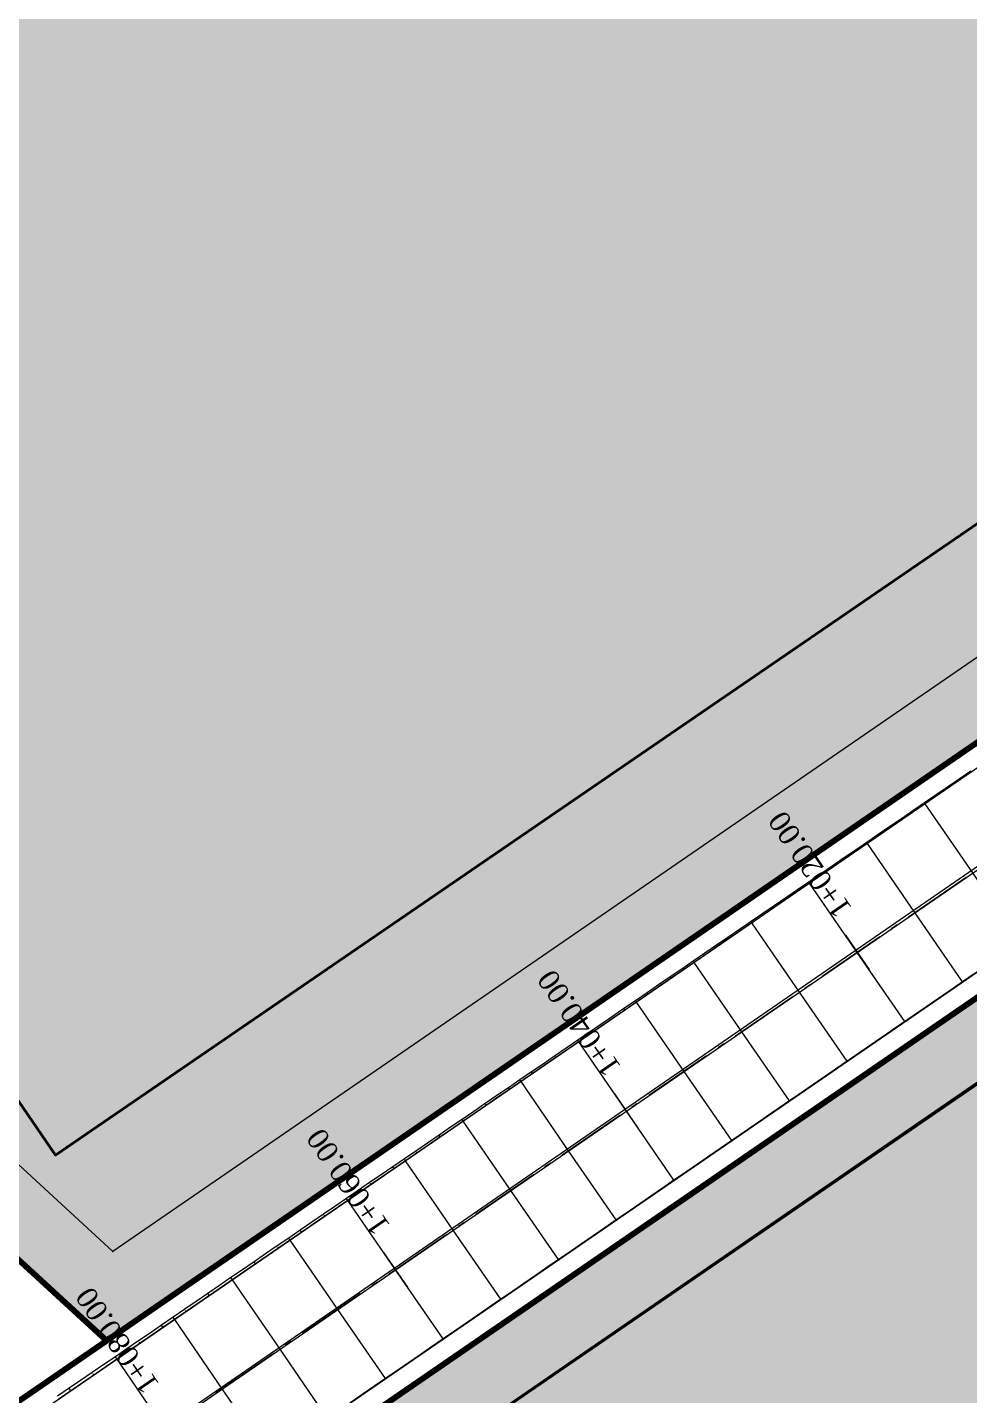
# Model space of a CAD drawing. Header units: metres. Extents: x 478603 to 489313, y 4282657 to 4289463.
# Drawn here: x 479467.4 to 479534.6, y 4287295.7 to 4287393.3 of the extents above; entities that cross this region are included whole.
import ezdxf

# ---------------------------------------------------------------- set-up
doc = ezdxf.new("R2010")
doc.units = ezdxf.units.M
for name, color, linetype, lineweight in [('ADAKENARI', 18, 'Continuous', 0), ('EKS_2', 5, 'Continuous', 0), ('EKSENLER', 3, 'Continuous', 0), ('HAT_ENERJI_NAKIL_HAT', 18, 'Continuous', 0), ('KALDIRIM', 11, 'Continuous', 0), ('KDA_2', 150, 'Continuous', 20), ('KDO_2', 150, 'Continuous', 20), ('PARSEL_ALAN', 254, 'Continuous', 0), ('PARSEL_SERA_ALAN', 9, 'Continuous', 40), ('PL_ALİNMAN', 1, 'Continuous', 0), ('PL_ENKESIT', 1, 'Continuous', 0), ('PL_KM', 4, 'Continuous', 0), ('PL_KMYAZI', 30, 'Continuous', 0), ('RAKORDMAN', 3, 'Continuous', 0), ('SEV_YKA_KDA', 3, 'Continuous', 0), ('SEV_YKO_KDO', 3, 'Continuous', 0), ('SNR_YAPIYAK', 18, 'Continuous', 0), ('YKA_2', 33, 'Continuous', 0), ('YKO_2', 33, 'Continuous', 0)]:
    doc.layers.add(name, color=color, linetype=linetype, lineweight=lineweight)
doc.styles.get("Standard").update_dxf_attribs({"font": 'times.ttf'})

msp = doc.modelspace()

# ---------------------------------------------------------------- hatches: boundary and pattern name
at = {"layer": 'PARSEL_ALAN'}
for points in [[(479473.063, 4287299.527), (479393.15, 4287372.9), (479402.795, 4287388.888), (479429.646, 4287416.692), (479517.092, 4287476.602), (479505.788, 4287493.101), (479604.784, 4287560.924), (479582.176, 4287593.922), (479656.556, 4287644.881), (479684.404, 4287639.533), (479689.844, 4287637.299), (479716.7, 4287619.323), (479722.073, 4287616.813), (479805.526, 4287592.426), (479811.18, 4287592.726), (479824.139, 4287598.056), (479829.77, 4287598.278), (479842.514, 4287594.175), (479847.33, 4287590.984), (479862.607, 4287573.283), (479861.754, 4287566.666)], [(479643.933, 4287398.761), (479817.893, 4287145.197), (479734.475, 4287003.693), (479687.036, 4286923.221), (479673.047, 4286922.158), (479430.429, 4287218.472), (479426.934, 4287224.913), (479426.05, 4287231.313), (479427.413, 4287242.551), (479428.4, 4287247.276), (479432.514, 4287253.457)]]:
    msp.add_hatch(color=256, dxfattribs=at).paths.add_polyline_path(points)
at = {"layer": 'PARSEL_SERA_ALAN'}
for points in [[(479657.661, 4287639.578), (479668.513, 4287623.738), (479680.887, 4287632.216), (479686.313, 4287624.297), (479690.438, 4287627.122), (479695.864, 4287619.203), (479699.989, 4287622.029), (479705.415, 4287614.109), (479709.539, 4287616.935), (479714.965, 4287609.016), (479719.09, 4287611.841), (479724.516, 4287603.922), (479728.641, 4287606.748), (479734.066, 4287598.828), (479742.316, 4287604.48), (479747.742, 4287596.561), (479751.867, 4287599.386), (479757.293, 4287591.467), (479765.542, 4287597.119), (479770.968, 4287589.199), (479779.218, 4287594.851), (479784.643, 4287586.931), (479788.768, 4287589.757), (479794.194, 4287581.838), (479802.444, 4287587.49), (479807.869, 4287579.57), (479824.369, 4287590.874), (479829.794, 4287582.954), (479838.044, 4287588.606), (479848.896, 4287572.767), (479469.414, 4287312.779), (479458.562, 4287328.618), (479454.438, 4287325.792), (479443.586, 4287341.632), (479439.461, 4287338.806), (479428.61, 4287354.645), (479424.485, 4287351.819), (479413.633, 4287367.658), (479409.508, 4287364.832), (479404.082, 4287372.752), (479416.457, 4287381.23), (479411.031, 4287389.149), (479530.65, 4287471.102), (479519.799, 4287486.941), (479618.794, 4287554.764), (479591.665, 4287594.362)], [(479636.228, 4287387.156), (479642.757, 4287391.636), (479809.646, 4287148.381), (479801.73, 4287142.95), (479804.558, 4287138.827), (479796.642, 4287133.396), (479799.471, 4287129.273), (479791.555, 4287123.842), (479794.383, 4287119.719), (479786.467, 4287114.288), (479789.296, 4287110.165), (479781.38, 4287104.734), (479784.208, 4287100.611), (479776.292, 4287095.18), (479779.121, 4287091.057), (479771.205, 4287085.626), (479774.033, 4287081.503), (479758.201, 4287070.641), (479761.03, 4287066.518), (479753.114, 4287061.087), (479755.942, 4287056.964), (479748.026, 4287051.533), (479750.855, 4287047.41), (479742.939, 4287041.979), (479745.767, 4287037.857), (479737.851, 4287032.426), (479740.68, 4287028.303), (479732.764, 4287022.872), (479735.592, 4287018.749), (479727.676, 4287013.318), (479730.505, 4287009.195), (479722.589, 4287003.764), (479725.417, 4286999.641), (479717.501, 4286994.21), (479720.33, 4286990.087), (479704.498, 4286979.225), (479707.326, 4286975.102), (479699.41, 4286969.671), (479702.239, 4286965.548), (479694.323, 4286960.117), (479697.151, 4286955.994), (479689.235, 4286950.563), (479692.064, 4286946.44), (479684.148, 4286941.009), (479686.976, 4286936.886), (479679.06, 4286931.455), (479650.774, 4286972.685), (479642.858, 4286967.254), (479577.8, 4287062.083), (479569.884, 4287056.652), (479507.654, 4287147.357), (479499.738, 4287141.926), (479434.68, 4287236.755), (479442.596, 4287242.186), (479436.939, 4287250.431)]]:
    msp.add_hatch(color=256, dxfattribs=at).paths.add_polyline_path(points)

# ---------------------------------------------------------------- linework, layer by layer
at = {"layer": 'ADAKENARI', "lineweight": 158}
for p, q in [((479861.754, 4287566.666), (479389.253, 4287241.926)), ((479432.514, 4287253.457), (479887.055, 4287565.852))]:
    msp.add_line(p, q, dxfattribs=at)
at = {"layer": 'ADAKENARI', "lineweight": 100}
msp.add_line((479473.063, 4287299.527), (479393.15, 4287372.9), dxfattribs=at)
at = {"layer": 'EKS_2'}
for p in [(479530.767, 4287330.087, 919.843), (479526.647, 4287327.254, 919.503), (479522.526, 4287324.422, 919.162), (479518.406, 4287321.59, 918.821), (479514.285, 4287318.758, 918.481), (479510.164, 4287315.926, 918.14), (479506.044, 4287313.094, 917.8), (479501.923, 4287310.262, 917.459), (479497.802, 4287307.43, 917.118), (479493.682, 4287304.598, 916.778), (479489.561, 4287301.766, 916.437), (479485.441, 4287298.934, 916.102), (479481.32, 4287296.102, 915.82)]:
    msp.add_point(p, dxfattribs=at)
at = {"layer": 'EKSENLER'}
msp.add_line((479420.676, 4287254.422), (479880.565, 4287570.498), dxfattribs=at)
at = {"layer": 'HAT_ENERJI_NAKIL_HAT'}
msp.add_line((479573.945, 4287360.078, 119.215), (479413.294, 4287249.343, 119.215), dxfattribs=at)
at = {"layer": 'KALDIRIM'}
for p, q in [((479863.918, 4287566.334), (479401.41, 4287248.461)), ((479434.405, 4287256.577), (479871.352, 4287556.882))]:
    msp.add_line(p, q, dxfattribs=at)
at = {"layer": 'KDA_2'}
msp.add_polyline3d([(479534.749, 4287340.183, 919.028), (479533.924, 4287339.618, 918.927), (479533.099, 4287339.053, 918.827), (479532.274, 4287338.488, 918.727), (479531.449, 4287337.923, 918.626), (479530.624, 4287337.358, 918.525), (479529.799, 4287336.792, 918.424), (479528.974, 4287336.227, 918.322), (479528.149, 4287335.662, 918.221), (479527.324, 4287335.097, 918.12), (479526.498, 4287334.532, 918.011), (479525.673, 4287333.968, 917.903), (479524.848, 4287333.403, 917.794), (479524.023, 4287332.838, 917.685), (479523.197, 4287332.274, 917.577), (479522.372, 4287331.709, 917.457), (479521.546, 4287331.145, 917.338), (479520.72, 4287330.581, 917.218), (479519.895, 4287330.017, 917.099), (479519.069, 4287329.452, 916.979), (479518.244, 4287328.887, 916.878), (479517.419, 4287328.322, 916.776), (479516.594, 4287327.757, 916.675), (479515.769, 4287327.192, 916.573), (479514.944, 4287326.627, 916.472), (479514.119, 4287326.062, 916.368), (479513.294, 4287325.497, 916.265), (479512.469, 4287324.932, 916.162), (479511.643, 4287324.367, 916.059), (479510.818, 4287323.802, 915.955), (479509.993, 4287323.237, 915.851), (479509.168, 4287322.672, 915.747), (479508.343, 4287322.107, 915.643), (479507.518, 4287321.543, 915.539), (479506.693, 4287320.978, 915.434), (479505.867, 4287320.413, 915.33), (479505.042, 4287319.848, 915.227), (479504.217, 4287319.283, 915.123), (479503.392, 4287318.718, 915.019), (479502.567, 4287318.153, 914.915), (479501.742, 4287317.588, 914.808), (479500.917, 4287317.023, 914.701), (479500.091, 4287316.458, 914.594), (479499.266, 4287315.894, 914.487), (479498.441, 4287315.329, 914.381), (479497.615, 4287314.764, 914.268), (479496.79, 4287314.2, 914.155), (479495.965, 4287313.635, 914.042), (479495.139, 4287313.07, 913.93), (479494.314, 4287312.506, 913.817), (479493.488, 4287311.942, 913.701), (479492.663, 4287311.377, 913.585), (479491.837, 4287310.813, 913.469), (479491.012, 4287310.248, 913.353), (479490.186, 4287309.684, 913.237), (479489.361, 4287309.119, 913.133), (479488.536, 4287308.554, 913.03), (479487.711, 4287307.989, 912.927), (479486.886, 4287307.424, 912.824), (479486.061, 4287306.859, 912.721), (479485.236, 4287306.294, 912.63), (479484.411, 4287305.728, 912.539), (479483.587, 4287305.163, 912.448), (479482.762, 4287304.597, 912.357), (479481.937, 4287304.032, 912.267), (479481.112, 4287303.467, 912.169), (479480.286, 4287302.902, 912.071), (479479.461, 4287302.338, 911.973), (479478.636, 4287301.773, 911.875), (479477.81, 4287301.208, 911.778), (479476.985, 4287300.644, 911.682), (479476.159, 4287300.079, 911.587), (479475.334, 4287299.515, 911.492), (479474.508, 4287298.951, 911.396), (479473.683, 4287298.387, 911.301), (479472.856, 4287297.823, 911.195), (479472.03, 4287297.26, 911.089), (479471.204, 4287296.697, 910.983), (479470.378, 4287296.133, 910.876), (479469.551, 4287295.57, 910.77)], dxfattribs=at)
for p in [(479531.449, 4287337.923, 918.626), (479527.324, 4287335.097, 918.12), (479523.197, 4287332.274, 917.577), (479519.069, 4287329.452, 916.979), (479514.944, 4287326.627, 916.472), (479510.818, 4287323.802, 915.955), (479506.693, 4287320.978, 915.434), (479502.567, 4287318.153, 914.915), (479498.441, 4287315.329, 914.381), (479494.314, 4287312.506, 913.817), (479490.186, 4287309.684, 913.237), (479486.061, 4287306.859, 912.721), (479481.937, 4287304.032, 912.267), (479477.81, 4287301.208, 911.778), (479473.683, 4287298.387, 911.301)]:
    msp.add_point(p, dxfattribs=at)
at = {"layer": 'KDO_2'}
msp.add_polyline3d([(479534.996, 4287325.699, 917.547), (479534.172, 4287325.132, 917.434), (479533.348, 4287324.566, 917.314), (479532.524, 4287323.999, 917.194), (479531.7, 4287323.432, 917.074), (479530.876, 4287322.866, 916.954), (479530.052, 4287322.299, 916.834), (479529.228, 4287321.733, 916.724), (479528.404, 4287321.166, 916.615), (479527.58, 4287320.599, 916.506), (479526.756, 4287320.033, 916.396), (479525.932, 4287319.466, 916.287), (479525.108, 4287318.9, 916.176), (479524.284, 4287318.333, 916.065), (479523.46, 4287317.767, 915.955), (479522.636, 4287317.2, 915.844), (479521.812, 4287316.633, 915.733), (479520.988, 4287316.067, 915.624), (479520.164, 4287315.5, 915.516), (479519.34, 4287314.934, 915.407), (479518.516, 4287314.367, 915.298), (479517.692, 4287313.801, 915.189), (479516.868, 4287313.234, 915.083), (479516.044, 4287312.667, 914.978), (479515.22, 4287312.101, 914.872), (479514.396, 4287311.534, 914.767), (479513.572, 4287310.968, 914.661), (479512.748, 4287310.401, 914.56), (479511.924, 4287309.835, 914.459), (479511.1, 4287309.268, 914.358), (479510.276, 4287308.702, 914.257), (479509.452, 4287308.135, 914.156), (479508.628, 4287307.568, 914.057), (479507.804, 4287307.002, 913.958), (479506.98, 4287306.435, 913.859), (479506.156, 4287305.869, 913.761), (479505.332, 4287305.302, 913.662), (479504.508, 4287304.736, 913.566), (479503.684, 4287304.169, 913.47), (479502.86, 4287303.603, 913.374), (479502.036, 4287303.036, 913.278), (479501.212, 4287302.47, 913.182), (479500.388, 4287301.903, 913.074), (479499.564, 4287301.337, 912.966), (479498.74, 4287300.77, 912.858), (479497.916, 4287300.203, 912.75), (479497.092, 4287299.637, 912.642), (479496.268, 4287299.07, 912.535), (479495.444, 4287298.504, 912.428), (479494.62, 4287297.937, 912.322), (479493.796, 4287297.371, 912.215), (479492.972, 4287296.804, 912.108), (479492.147, 4287296.238, 912.032), (479491.323, 4287295.671, 911.956)], dxfattribs=at)
for p in [(479534.172, 4287325.132, 917.434), (479530.052, 4287322.299, 916.834), (479525.932, 4287319.466, 916.287), (479521.812, 4287316.633, 915.733), (479517.692, 4287313.801, 915.189), (479513.572, 4287310.968, 914.661), (479509.452, 4287308.135, 914.156), (479505.332, 4287305.302, 913.662), (479501.212, 4287302.47, 913.182), (479497.092, 4287299.637, 912.642), (479492.972, 4287296.804, 912.108)]:
    msp.add_point(p, dxfattribs=at)
at = {"layer": 'PARSEL_ALAN'}
for points in [[(479473.063, 4287299.527, 911.365), (479393.15, 4287372.9, 905.712), (479402.795, 4287388.888, 904.444), (479429.646, 4287416.692, 903.681), (479517.092, 4287476.602, 903.681), (479505.788, 4287493.101, 916), (479604.784, 4287560.924, 921.248), (479582.176, 4287593.922, 921.248), (479656.556, 4287644.881, 925.191), (479684.404, 4287639.533, 917.731), (479689.844, 4287637.299, 918.514), (479716.7, 4287619.323, 922.466), (479722.073, 4287616.813, 922.774), (479805.526, 4287592.426, 927.292), (479811.18, 4287592.726, 927.449), (479824.139, 4287598.056, 928.065), (479829.77, 4287598.278, 928.45), (479842.514, 4287594.175, 929.186), (479847.33, 4287590.984, 929.408), (479862.607, 4287573.283, 930.601), (479861.754, 4287566.666, 930.652), (479473.063, 4287299.527, 911.365)], [(479473.063, 4287299.527, 0), (479393.15, 4287372.9, 0), (479402.795, 4287388.888, 0), (479429.646, 4287416.692, 0), (479517.092, 4287476.602, 0), (479505.788, 4287493.101, 0), (479604.784, 4287560.924, 0), (479582.176, 4287593.922, 0), (479656.556, 4287644.881, 0), (479684.404, 4287639.533, 0), (479689.844, 4287637.299, 0), (479716.7, 4287619.323, 0), (479722.073, 4287616.813, 0), (479805.526, 4287592.426, 0), (479811.18, 4287592.726, 0), (479824.139, 4287598.056, 0), (479829.77, 4287598.278, 0), (479842.514, 4287594.175, 0), (479847.33, 4287590.984, 0), (479862.607, 4287573.283, 0), (479861.754, 4287566.666, 0), (479473.063, 4287299.527, 0)], [(479643.933, 4287398.761, 927.06), (479817.893, 4287145.197, 932.321), (479734.475, 4287003.693, 930.586), (479687.036, 4286923.221, 931.899), (479673.047, 4286922.158, 931.524), (479430.429, 4287218.472, 921.012), (479426.934, 4287224.913, 920.711), (479426.05, 4287231.313, 920.456), (479427.413, 4287242.551, 919.643), (479428.4, 4287247.276, 919.202), (479432.514, 4287253.457, 918.591), (479643.933, 4287398.761, 927.06)], [(479643.933, 4287398.761, 0), (479817.893, 4287145.197, 0), (479734.475, 4287003.693, 0), (479687.036, 4286923.221, 0), (479673.047, 4286922.158, 0), (479430.429, 4287218.472, 0), (479426.934, 4287224.913, 0), (479426.05, 4287231.313, 0), (479427.413, 4287242.551, 0), (479428.4, 4287247.276, 0), (479432.514, 4287253.457, 0), (479643.933, 4287398.761, 0)]]:
    msp.add_polyline3d(points, close=True, dxfattribs=at)
at = {"layer": 'PARSEL_SERA_ALAN'}
for points in [[(479848.896, 4287572.767, 0), (479469.414, 4287312.779, 0), (479458.562, 4287328.618, 0), (479454.438, 4287325.792, 0), (479443.586, 4287341.632, 0), (479439.461, 4287338.806, 0), (479428.61, 4287354.645, 0), (479424.485, 4287351.819, 0), (479413.633, 4287367.658, 0), (479409.508, 4287364.832, 0), (479404.082, 4287372.752, 0), (479416.457, 4287381.23, 0), (479411.031, 4287389.149, 0), (479530.65, 4287471.102, 0), (479519.799, 4287486.941, 0), (479618.794, 4287554.764, 0), (479591.665, 4287594.362, 0), (479657.661, 4287639.578, 0)], [(479848.896, 4287572.767, 0), (479469.414, 4287312.779, 0), (479458.562, 4287328.618, 0), (479454.438, 4287325.792, 0), (479443.586, 4287341.632, 0), (479439.461, 4287338.806, 0), (479428.61, 4287354.645, 0), (479424.485, 4287351.819, 0), (479413.633, 4287367.658, 0), (479409.508, 4287364.832, 0), (479404.082, 4287372.752, 0), (479416.457, 4287381.23, 0), (479411.031, 4287389.149, 0), (479530.65, 4287471.102, 0), (479519.799, 4287486.941, 0), (479618.794, 4287554.764, 0), (479591.665, 4287594.362, 0), (479657.661, 4287639.578, 0)], [(479642.858, 4286967.254, 0), (479577.8, 4287062.083, 0), (479569.884, 4287056.652, 0), (479507.654, 4287147.357, 0), (479499.738, 4287141.926, 0), (479434.68, 4287236.755, 0), (479442.596, 4287242.186, 0), (479436.939, 4287250.431, 0), (479636.228, 4287387.156, 0)], [(479642.858, 4286967.254, 0), (479577.8, 4287062.083, 0), (479569.884, 4287056.652, 0), (479507.654, 4287147.357, 0), (479499.738, 4287141.926, 0), (479434.68, 4287236.755, 0), (479442.596, 4287242.186, 0), (479436.939, 4287250.431, 0), (479636.228, 4287387.156, 0)]]:
    msp.add_polyline3d(points, dxfattribs=at)
at = {"layer": 'PL_ALİNMAN'}
for p, q in [((479534.433, 4287332.606), (479530.312, 4287329.774)), ((479529.488, 4287329.207), (479529.076, 4287328.924)), ((479528.252, 4287328.358), (479524.131, 4287325.526)), ((479523.307, 4287324.959), (479522.895, 4287324.676)), ((479522.071, 4287324.11), (479517.95, 4287321.278)), ((479517.126, 4287320.711), (479516.714, 4287320.428)), ((479515.89, 4287319.862), (479511.77, 4287317.03)), ((479510.945, 4287316.463), (479510.533, 4287316.18)), ((479509.709, 4287315.614), (479505.589, 4287312.782)), ((479504.765, 4287312.215), (479504.352, 4287311.932)), ((479503.528, 4287311.365), (479499.408, 4287308.533)), ((479498.584, 4287307.967), (479498.172, 4287307.684)), ((479497.347, 4287307.117), (479493.227, 4287304.285)), ((479492.403, 4287303.719), (479491.991, 4287303.436)), ((479491.166, 4287302.869), (479487.046, 4287300.037)), ((479486.222, 4287299.471), (479485.81, 4287299.188)), ((479484.986, 4287298.621), (479480.865, 4287295.789))]:
    msp.add_line(p, q, dxfattribs=at)
at = {"layer": 'PL_ENKESIT'}
for points in [[(479538.292, 4287327.965, 918), (479538.286, 4287327.974, 920.064), (479534.888, 4287332.919, 920.184), (479531.49, 4287337.863, 920.064), (479531.449, 4287337.923, 918.626)], [(479534.172, 4287325.132, 917.434), (479534.166, 4287325.142, 919.723), (479530.767, 4287330.087, 919.843), (479527.369, 4287335.031, 919.723), (479527.324, 4287335.097, 918.12)], [(479530.052, 4287322.299, 916.834), (479530.045, 4287322.31, 919.383), (479526.647, 4287327.254, 919.503), (479523.248, 4287332.199, 919.383), (479523.197, 4287332.274, 917.577)], [(479525.932, 4287319.466, 916.287), (479525.925, 4287319.478, 919.042), (479522.526, 4287324.422, 919.162), (479519.128, 4287329.367, 919.042), (479519.069, 4287329.452, 916.979)], [(479521.812, 4287316.633, 915.733), (479521.804, 4287316.646, 918.701), (479518.406, 4287321.59, 918.821), (479515.007, 4287326.535, 918.701), (479514.944, 4287326.627, 916.472)], [(479517.692, 4287313.801, 915.189), (479517.683, 4287313.814, 918.361), (479514.285, 4287318.758, 918.481), (479510.886, 4287323.703, 918.361), (479510.818, 4287323.802, 915.955)], [(479513.572, 4287310.968, 914.661), (479513.563, 4287310.982, 918.02), (479510.164, 4287315.926, 918.14), (479506.766, 4287320.871, 918.02), (479506.693, 4287320.978, 915.434)], [(479509.452, 4287308.135, 914.156), (479509.442, 4287308.15, 917.68), (479506.044, 4287313.094, 917.8), (479502.645, 4287318.039, 917.68), (479502.567, 4287318.153, 914.915)], [(479505.332, 4287305.302, 913.662), (479505.321, 4287305.317, 917.339), (479501.923, 4287310.262, 917.459), (479498.525, 4287315.207, 917.339), (479498.441, 4287315.329, 914.381)], [(479501.212, 4287302.47, 913.182), (479501.201, 4287302.485, 916.998), (479497.802, 4287307.43, 917.118), (479494.404, 4287312.375, 916.998), (479494.314, 4287312.506, 913.817)], [(479497.092, 4287299.637, 912.642), (479497.08, 4287299.653, 916.658), (479493.682, 4287304.598, 916.778), (479490.283, 4287309.543, 916.658), (479490.186, 4287309.684, 913.237)], [(479492.972, 4287296.804, 912.108), (479492.96, 4287296.821, 916.317), (479489.561, 4287301.766, 916.437), (479486.163, 4287306.711, 916.317), (479486.061, 4287306.859, 912.721)], [(479488.851, 4287293.972, 911.727), (479488.839, 4287293.989, 915.982), (479485.441, 4287298.934, 916.102), (479482.042, 4287303.879, 915.982), (479481.937, 4287304.032, 912.267)], [(479484.731, 4287291.139, 911.204), (479484.718, 4287291.157, 915.7), (479481.32, 4287296.102, 915.82), (479477.921, 4287301.047, 915.7), (479477.81, 4287301.208, 911.778)], [(479480.611, 4287288.306, 910.737), (479480.598, 4287288.325, 915.48), (479477.199, 4287293.27, 915.6), (479473.801, 4287298.215, 915.48), (479473.683, 4287298.387, 911.301)]]:
    msp.add_polyline3d(points, dxfattribs=at)
at = {"layer": 'PL_KM'}
for p, q in [((479525.797, 4287328.491), (479527.496, 4287326.018)), ((479509.315, 4287317.162), (479511.014, 4287314.69)), ((479492.832, 4287305.834), (479494.531, 4287303.362))]:
    msp.add_line(p, q, dxfattribs=at)
at = {"layer": 'RAKORDMAN'}
for p, q in [((479667.604, 4287416.851), (479530.636, 4287322.715, 908.022)), ((479563.408, 4287359.799, 911.365), (479475.629, 4287299.47, 888.782)), ((479530.636, 4287322.715, 908.022), (479454.989, 4287270.724, 826.515)), ((479475.629, 4287299.47, 888.782), (479426.473, 4287265.687, 795.658))]:
    msp.add_line(p, q, dxfattribs=at)
for p in [(479530.636, 4287322.715, 908.022), (479475.629, 4287299.47, 888.782)]:
    msp.add_point(p, dxfattribs=at)
at = {"layer": 'SEV_YKA_KDA'}
for p, q in [((479533.138, 4287338.996, 920.2), (479533.099, 4287339.053, 918.827)), ((479531.49, 4287337.863, 920.064), (479531.469, 4287337.893, 919.345)), ((479529.841, 4287336.731, 919.928), (479529.799, 4287336.792, 918.424)), ((479528.193, 4287335.598, 919.791), (479528.171, 4287335.63, 919.006)), ((479526.545, 4287334.465, 919.655), (479526.498, 4287334.532, 918.011)), ((479524.897, 4287333.332, 919.519), (479524.872, 4287333.367, 918.656)), ((479523.248, 4287332.199, 919.383), (479523.197, 4287332.274, 917.577)), ((479521.6, 4287331.066, 919.246), (479521.573, 4287331.106, 918.292)), ((479519.952, 4287329.934, 919.11), (479519.895, 4287330.017, 917.099)), ((479518.304, 4287328.801, 918.974), (479518.274, 4287328.844, 917.926)), ((479516.655, 4287327.668, 918.838), (479516.594, 4287327.757, 916.675)), ((479515.007, 4287326.535, 918.701), (479514.975, 4287326.581, 917.586)), ((479513.359, 4287325.402, 918.565), (479513.294, 4287325.497, 916.265)), ((479511.711, 4287324.269, 918.429), (479511.677, 4287324.318, 917.244)), ((479510.062, 4287323.137, 918.293), (479509.993, 4287323.237, 915.851)), ((479508.414, 4287322.004, 918.156), (479508.378, 4287322.056, 916.9)), ((479506.766, 4287320.871, 918.02), (479506.693, 4287320.978, 915.434)), ((479505.118, 4287319.738, 917.884), (479505.08, 4287319.793, 916.555)), ((479503.469, 4287318.605, 917.748), (479503.392, 4287318.718, 915.019)), ((479501.821, 4287317.473, 917.611), (479501.781, 4287317.53, 916.21)), ((479500.173, 4287316.34, 917.475), (479500.091, 4287316.458, 914.594)), ((479498.525, 4287315.207, 917.339), (479498.483, 4287315.268, 915.86)), ((479496.876, 4287314.074, 917.203), (479496.79, 4287314.2, 914.155)), ((479495.228, 4287312.941, 917.066), (479495.184, 4287313.006, 915.498)), ((479493.58, 4287311.808, 916.93), (479493.488, 4287311.942, 913.701)), ((479491.932, 4287310.676, 916.794), (479491.884, 4287310.744, 915.131)), ((479490.283, 4287309.543, 916.658), (479490.186, 4287309.684, 913.237)), ((479488.635, 4287308.41, 916.522), (479488.586, 4287308.482, 914.776)), ((479486.987, 4287307.277, 916.385), (479486.886, 4287307.424, 912.824)), ((479485.339, 4287306.144, 916.25), (479485.287, 4287306.219, 914.44)), ((479483.69, 4287305.012, 916.116), (479483.587, 4287305.163, 912.448)), ((479482.042, 4287303.879, 915.982), (479481.989, 4287303.955, 914.124)), ((479480.394, 4287302.746, 915.869), (479480.286, 4287302.902, 912.071)), ((479478.746, 4287301.613, 915.756), (479478.691, 4287301.693, 913.816)), ((479477.097, 4287300.48, 915.656), (479476.985, 4287300.644, 911.682)), ((479475.449, 4287299.347, 915.568), (479475.391, 4287299.431, 913.53)), ((479473.801, 4287298.215, 915.48), (479473.683, 4287298.387, 911.301)), ((479472.153, 4287297.082, 915.417), (479472.091, 4287297.171, 913.253)), ((479470.504, 4287295.949, 915.354), (479470.378, 4287296.133, 910.876))]:
    msp.add_line(p, q, dxfattribs=at)
at = {"layer": 'SEV_YKO_KDO'}
for p, q in [((479533.342, 4287324.575, 919.655), (479533.348, 4287324.566, 917.314)), ((479531.693, 4287323.443, 919.519), (479531.697, 4287323.438, 918.296)), ((479530.045, 4287322.31, 919.383), (479530.052, 4287322.299, 916.834)), ((479528.397, 4287321.177, 919.246), (479528.401, 4287321.171, 917.931)), ((479526.749, 4287320.044, 919.11), (479526.756, 4287320.033, 916.396)), ((479525.1, 4287318.911, 918.974), (479525.104, 4287318.906, 917.575)), ((479523.452, 4287317.778, 918.838), (479523.46, 4287317.767, 915.955)), ((479521.804, 4287316.646, 918.701), (479521.808, 4287316.64, 917.217)), ((479520.156, 4287315.513, 918.565), (479520.164, 4287315.5, 915.516)), ((479518.507, 4287314.38, 918.429), (479518.512, 4287314.374, 916.863)), ((479516.859, 4287313.247, 918.293), (479516.868, 4287313.234, 915.083)), ((479515.211, 4287312.114, 918.156), (479515.216, 4287312.108, 916.514)), ((479513.563, 4287310.982, 918.02), (479513.572, 4287310.968, 914.661)), ((479511.914, 4287309.849, 917.884), (479511.919, 4287309.842, 916.172)), ((479510.266, 4287308.716, 917.748), (479510.276, 4287308.702, 914.257)), ((479508.618, 4287307.583, 917.611), (479508.623, 4287307.576, 915.834)), ((479506.97, 4287306.45, 917.475), (479506.98, 4287306.435, 913.859)), ((479505.321, 4287305.317, 917.339), (479505.327, 4287305.31, 915.5)), ((479503.673, 4287304.185, 917.203), (479503.684, 4287304.169, 913.47)), ((479502.025, 4287303.052, 917.066), (479502.03, 4287303.044, 915.172)), ((479500.377, 4287301.919, 916.93), (479500.388, 4287301.903, 913.074)), ((479498.728, 4287300.786, 916.794), (479498.734, 4287300.778, 914.826)), ((479497.08, 4287299.653, 916.658), (479497.092, 4287299.637, 912.642)), ((479495.432, 4287298.521, 916.522), (479495.438, 4287298.512, 914.475)), ((479493.784, 4287297.388, 916.385), (479493.796, 4287297.371, 912.215)), ((479492.136, 4287296.255, 916.25), (479492.141, 4287296.246, 914.141))]:
    msp.add_line(p, q, dxfattribs=at)
at = {"layer": 'SNR_YAPIYAK'}
for p, q in [((479857.08, 4287569.522, 911.365), (479473.512, 4287305.903, 911.365)), ((479642.641, 4287391.806, 912.337), (479436.141, 4287249.884, 912.337)), ((479473.512, 4287305.903, 911.365), (479399.543, 4287373.817, 911.365))]:
    msp.add_line(p, q, dxfattribs=at)
msp.add_point((479473.512, 4287305.903, 911.365), dxfattribs=at)
msp.add_point((479473.512, 4287305.903, 911.365), dxfattribs=at)
at = {"layer": 'YKA_2'}
msp.add_polyline3d([(479534.786, 4287340.129, 920.336), (479533.962, 4287339.562, 920.268), (479533.138, 4287338.996, 920.2), (479532.314, 4287338.43, 920.132), (479531.49, 4287337.863, 920.064), (479530.665, 4287337.297, 919.996), (479529.841, 4287336.731, 919.928), (479529.017, 4287336.164, 919.859), (479528.193, 4287335.598, 919.791), (479527.369, 4287335.031, 919.723), (479526.545, 4287334.465, 919.655), (479525.721, 4287333.898, 919.587), (479524.897, 4287333.332, 919.519), (479524.072, 4287332.766, 919.451), (479523.248, 4287332.199, 919.383), (479522.424, 4287331.633, 919.314), (479521.6, 4287331.066, 919.246), (479520.776, 4287330.5, 919.178), (479519.952, 4287329.934, 919.11), (479519.128, 4287329.367, 919.042), (479518.304, 4287328.801, 918.974), (479517.479, 4287328.234, 918.906), (479516.655, 4287327.668, 918.838), (479515.831, 4287327.102, 918.769), (479515.007, 4287326.535, 918.701), (479514.183, 4287325.969, 918.633), (479513.359, 4287325.402, 918.565), (479512.535, 4287324.836, 918.497), (479511.711, 4287324.269, 918.429), (479510.886, 4287323.703, 918.361), (479510.062, 4287323.137, 918.293), (479509.238, 4287322.57, 918.225), (479508.414, 4287322.004, 918.156), (479507.59, 4287321.437, 918.088), (479506.766, 4287320.871, 918.02), (479505.942, 4287320.305, 917.952), (479505.118, 4287319.738, 917.884), (479504.293, 4287319.172, 917.816), (479503.469, 4287318.605, 917.748), (479502.645, 4287318.039, 917.68), (479501.821, 4287317.473, 917.611), (479500.997, 4287316.906, 917.543), (479500.173, 4287316.34, 917.475), (479499.349, 4287315.773, 917.407), (479498.525, 4287315.207, 917.339), (479497.7, 4287314.641, 917.271), (479496.876, 4287314.074, 917.203), (479496.052, 4287313.508, 917.135), (479495.228, 4287312.941, 917.066), (479494.404, 4287312.375, 916.998), (479493.58, 4287311.808, 916.93), (479492.756, 4287311.242, 916.862), (479491.932, 4287310.676, 916.794), (479491.107, 4287310.109, 916.726), (479490.283, 4287309.543, 916.658), (479489.459, 4287308.976, 916.59), (479488.635, 4287308.41, 916.522), (479487.811, 4287307.844, 916.453), (479486.987, 4287307.277, 916.385), (479486.163, 4287306.711, 916.317), (479485.339, 4287306.144, 916.25), (479484.514, 4287305.578, 916.183), (479483.69, 4287305.012, 916.116), (479482.866, 4287304.445, 916.049), (479482.042, 4287303.879, 915.982), (479481.218, 4287303.312, 915.926), (479480.394, 4287302.746, 915.869), (479479.57, 4287302.18, 915.813), (479478.746, 4287301.613, 915.756), (479477.921, 4287301.047, 915.7), (479477.097, 4287300.48, 915.656), (479476.273, 4287299.914, 915.612), (479475.449, 4287299.347, 915.568), (479474.625, 4287298.781, 915.524), (479473.801, 4287298.215, 915.48), (479472.977, 4287297.648, 915.448), (479472.153, 4287297.082, 915.417), (479471.328, 4287296.515, 915.385), (479470.504, 4287295.949, 915.354), (479469.68, 4287295.383, 915.322)], dxfattribs=at)
for p in [(479531.49, 4287337.863, 920.064), (479527.369, 4287335.031, 919.723), (479523.248, 4287332.199, 919.383), (479519.128, 4287329.367, 919.042), (479515.007, 4287326.535, 918.701), (479510.886, 4287323.703, 918.361), (479506.766, 4287320.871, 918.02), (479502.645, 4287318.039, 917.68), (479498.525, 4287315.207, 917.339), (479494.404, 4287312.375, 916.998), (479490.283, 4287309.543, 916.658), (479486.163, 4287306.711, 916.317), (479482.042, 4287303.879, 915.982), (479477.921, 4287301.047, 915.7), (479473.801, 4287298.215, 915.48)]:
    msp.add_point(p, dxfattribs=at)
at = {"layer": 'YKO_2'}
msp.add_polyline3d([(479534.99, 4287325.708, 919.791), (479534.166, 4287325.142, 919.723), (479533.342, 4287324.575, 919.655), (479532.518, 4287324.009, 919.587), (479531.693, 4287323.443, 919.519), (479530.869, 4287322.876, 919.451), (479530.045, 4287322.31, 919.383), (479529.221, 4287321.743, 919.314), (479528.397, 4287321.177, 919.246), (479527.573, 4287320.611, 919.178), (479526.749, 4287320.044, 919.11), (479525.925, 4287319.478, 919.042), (479525.1, 4287318.911, 918.974), (479524.276, 4287318.345, 918.906), (479523.452, 4287317.778, 918.838), (479522.628, 4287317.212, 918.769), (479521.804, 4287316.646, 918.701), (479520.98, 4287316.079, 918.633), (479520.156, 4287315.513, 918.565), (479519.332, 4287314.946, 918.497), (479518.507, 4287314.38, 918.429), (479517.683, 4287313.814, 918.361), (479516.859, 4287313.247, 918.293), (479516.035, 4287312.681, 918.225), (479515.211, 4287312.114, 918.156), (479514.387, 4287311.548, 918.088), (479513.563, 4287310.982, 918.02), (479512.739, 4287310.415, 917.952), (479511.914, 4287309.849, 917.884), (479511.09, 4287309.282, 917.816), (479510.266, 4287308.716, 917.748), (479509.442, 4287308.15, 917.68), (479508.618, 4287307.583, 917.611), (479507.794, 4287307.017, 917.543), (479506.97, 4287306.45, 917.475), (479506.146, 4287305.884, 917.407), (479505.321, 4287305.317, 917.339), (479504.497, 4287304.751, 917.271), (479503.673, 4287304.185, 917.203), (479502.849, 4287303.618, 917.135), (479502.025, 4287303.052, 917.066), (479501.201, 4287302.485, 916.998), (479500.377, 4287301.919, 916.93), (479499.553, 4287301.353, 916.862), (479498.728, 4287300.786, 916.794), (479497.904, 4287300.22, 916.726), (479497.08, 4287299.653, 916.658), (479496.256, 4287299.087, 916.59), (479495.432, 4287298.521, 916.522), (479494.608, 4287297.954, 916.453), (479493.784, 4287297.388, 916.385), (479492.96, 4287296.821, 916.317), (479492.136, 4287296.255, 916.25), (479491.311, 4287295.688, 916.183), (479490.487, 4287295.122, 916.116)], dxfattribs=at)
for p in [(479534.166, 4287325.142, 919.723), (479530.045, 4287322.31, 919.383), (479525.925, 4287319.478, 919.042), (479521.804, 4287316.646, 918.701), (479517.683, 4287313.814, 918.361), (479513.563, 4287310.982, 918.02), (479509.442, 4287308.15, 917.68), (479505.321, 4287305.317, 917.339), (479501.201, 4287302.485, 916.998), (479497.08, 4287299.653, 916.658), (479492.96, 4287296.821, 916.317)]:
    msp.add_point(p, dxfattribs=at)

# ---------------------------------------------------------------- texts
at = {"layer": 'PL_KMYAZI'}
for s, p in [('1+020.00', (479526.325, 4287330.37)), ('1+040.00', (479509.843, 4287319.042)), ('1+060.00', (479493.36, 4287307.714)), ('1+080.00', (479476.878, 4287296.386))]:
    msp.add_text(s, height=1.5, rotation=484.50023, dxfattribs=at).set_placement(p)

doc.saveas('drawing.dxf')
